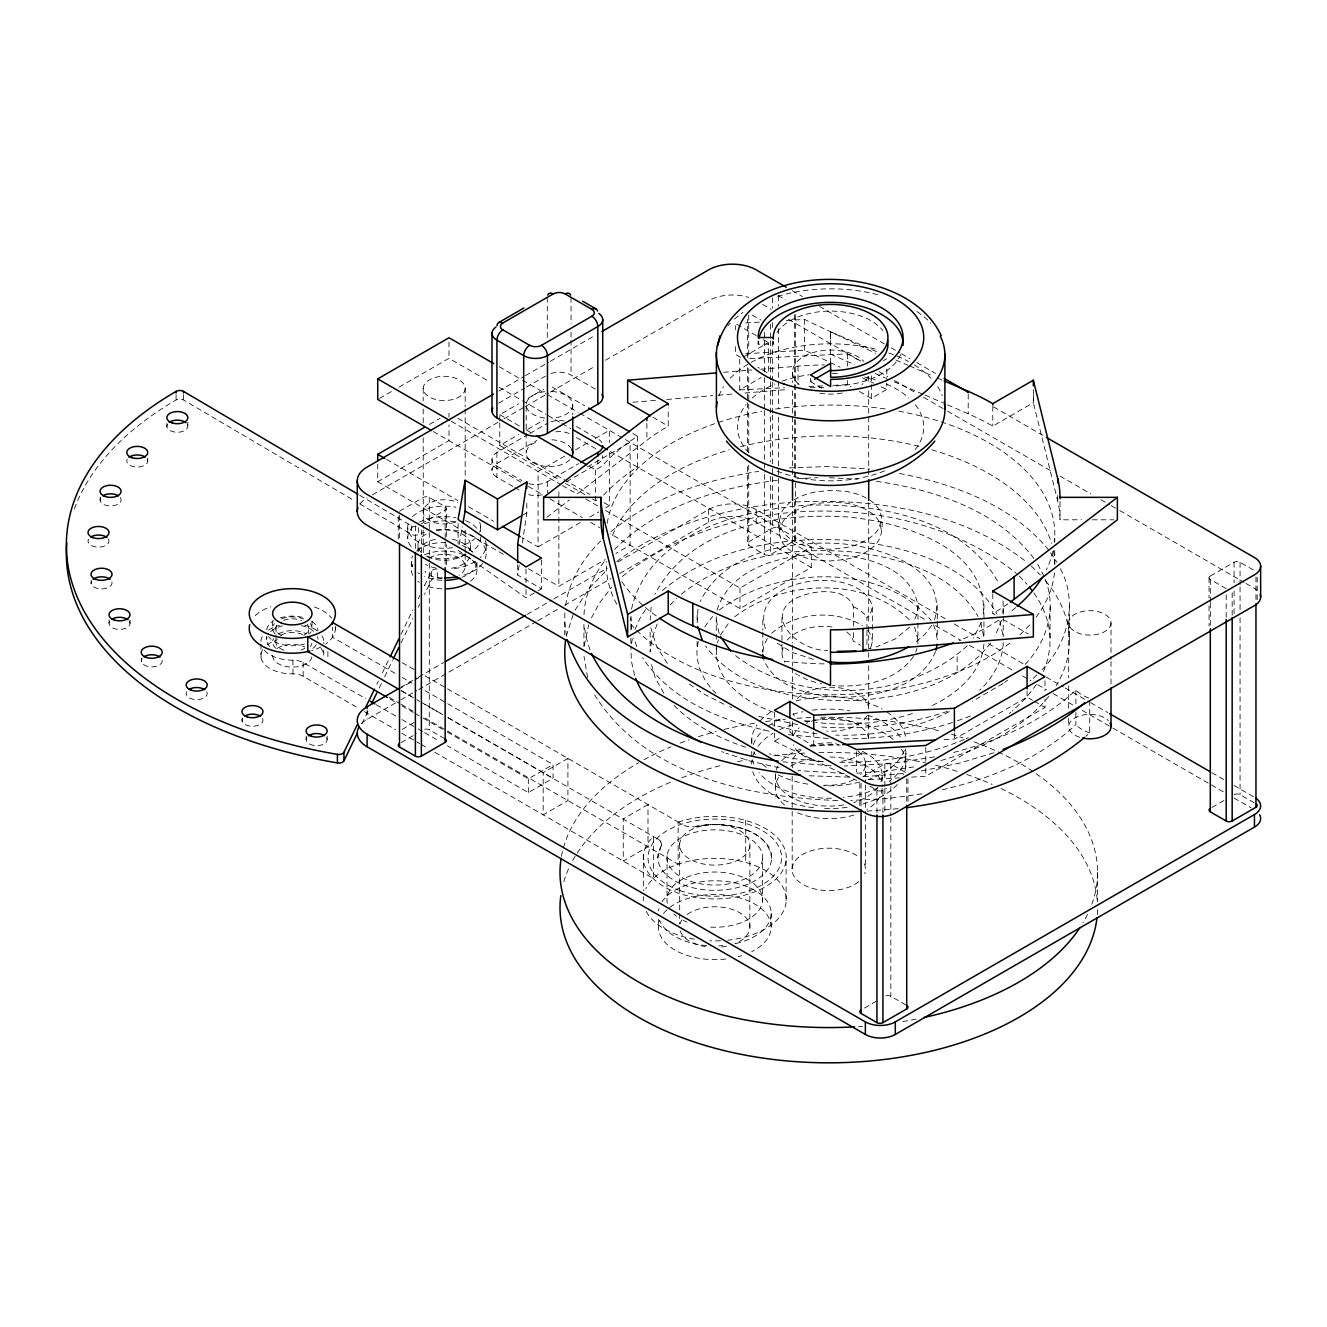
<?xml version="1.0" encoding="UTF-8"?>
<svg xmlns="http://www.w3.org/2000/svg" width="1327" height="1327" viewBox="0 0 1327 1327"><rect width="100%" height="100%" fill="white"/><g stroke="black" fill="none" stroke-linecap="round" stroke-linejoin="round"><path stroke-width="0.75" stroke-dasharray="5 3.75" d="M398.266 539.077L398.266 514.926M446.403 564.705L446.403 544.584M446.403 536.523L446.403 508.357M747.499 357.577L747.499 319.343M795.636 314.781L795.636 470.322M830.503 339.198L830.503 331.7L876.981 351.837M717.094 610.155C729.916 568.503 779.928 555.648 818.643 554.089C855.119 553.923 910.156 562.714 918.019 605.676L917.869 643.811M918.019 605.676L916.957 613.97L913.49 621.882M1033.351 395.197L1033.351 402.695L1057.702 501.059A229.505 132.501 0 0 1 1060.008 519.802L1081.522 519.802M853.394 626.178L853.394 606.738C845.913 587.181 816.37 590.117 800.281 596.337C758.53 613.522 798.589 651.988 827.783 650.379M781.951 644.275L782.15 655.422L784.506 662.19M751.729 751.447L751.828 761.001A77.132 44.537 0 0 0 751.646 764.07M751.779 743.9L751.828 738.227M905.744 767.106L905.877 752.127M1060.389 568.752C1078.602 602.358 1067.522 644.706 1041.148 670.616M1069.446 605.394L1069.446 639.962C1069.645 656.069 1064.586 671.976 1056.192 685.644M1003.245 614.318L1003.03 600.932M716.265 616.773L716.265 632.282M1045.095 579.169C1057.37 608.745 1046.306 642.965 1024.527 664.993M1050.188 606.738L1049.889 647.427L1047.716 659.619L1043.52 671.495M630.872 629.96L630.955 614.899M564.821 612.941L564.688 634.787M781.951 652.403L783.643 645.304M697.919 609.11L697.189 622.745M698.367 641.754C693.341 660.614 702.348 680.32 715.933 693.275M1003.245 608.214L1002.864 613.008M1003.245 642.782C1002.665 661.078 992.762 677.832 979.774 690.206M584.013 614.683C584.825 594.795 593.152 575.835 605.245 560.243M762.793 651.408L763.97 645.27L767.305 638.519M983.904 644.159C981.433 674.216 955.042 695.199 929.431 706.827M716.547 648.007C713.694 680.867 745.857 702.232 773.177 712.184M584.228 645.702L588.757 624.735M779.413 520.317L782.084 511.343A53.544 30.903 0 0 1 815.873 491.853L831.399 490.31L846.858 491.537A48.784 28.166 0 0 1 879.486 510.364C882.986 519.587 883.235 530.966 878.922 539.973A53.544 30.903 0 0 1 845.15 559.463L829.607 561.022L814.148 559.778A48.784 28.166 0 0 1 781.52 540.968L779.579 535.08L779.413 520.317L781.537 529.241A48.784 28.166 0 0 0 814.148 548.084L829.607 549.312L845.15 547.752A53.544 30.903 0 0 0 878.905 528.262L881.609 519.288M779.413 532.027L782.084 523.054A53.544 30.903 0 0 1 815.873 503.563L831.399 502.021L846.858 503.248A48.784 28.166 0 0 1 879.486 522.075L881.609 530.999M983.44 613.837C986.923 546.641 902.095 522.705 849.396 517.099C779.745 512.222 690.14 526.073 654.908 594.396M541.516 560.06L541.516 588.823L517.679 575.055L519.156 565.02M522.39 542.942L526.802 512.836L526.802 500.511M631.503 609.159C648.638 533.454 739.952 509.9 806.899 505.189C875.356 503.331 960.864 516.518 997.887 581.657M631.503 643.728L632.515 638.022M651.175 607.086L650.147 620.041M565.617 605.344C569.2 580.562 583.067 558.402 600.667 541.051M459.142 544.402L462.294 526.753M566.247 636.114L573.397 613.754M1001.537 620.173L994.951 636.396M717.476 643.064L718.454 639.83M916.957 648.538L915.746 651.972M935.568 651.557C921.021 686.839 877.429 696.891 842.861 697.189C813.998 696.244 776.295 689.559 763.771 659.768M981.433 622.23L973.288 638.287M634.97 629.529L639.863 618.531L646.614 607.866M934.523 619.858C949.668 566.48 875.704 545.579 836.242 543.34C786.762 541.184 724.111 552.579 700.158 601.496M871.026 646.929L872.37 641.522L872.353 605.726C857.988 561.935 744.696 577.577 766.475 631.47M591.427 617.901L599.539 602.856L611.78 586.982M657.446 838.631A14 8.078 0 0 1 660.813 846.925L657.827 857.657M657.147 623.972L651.706 639.067L650.13 652.005L650.13 629.645M376.802 684.367L378.361 681.149M382.276 673.054L389.325 658.507M401.053 634.256L412.78 610.005M418.254 598.693L419.83 595.458M424.524 585.754L431.557 571.207A5.242 3.036 0 0 1 437.446 569.034L437.446 577.61A5.242 3.036 0 0 0 431.557 579.783L424.524 594.33M361.939 723.663L368.193 710.725M379.14 688.099L381.496 683.239M384.631 676.787L392.444 660.614M401.053 642.832L412.78 618.581M418.254 607.268L419.83 604.034M720.412 635.069L729.717 621.617M575.122 610.105L588.724 588.906L607.451 569.233M870.744 647.493L870.081 648.621M931.72 625.432L924.654 634.588L913.557 643.811M913.49 656.434C895.941 681.796 861.422 687.867 832.543 685.528M704.703 626.875L712.632 616.491M1036.42 684.516L1025.738 698.234L1012.319 711.007M990.688 643.081C955.473 687.967 893.668 700.722 839.41 700.656C791.108 698.898 735.622 687.419 705.533 645.934M1048.745 696.36C1021.558 730.215 980.338 749.44 939.383 760.985M909.692 627.157L895.244 638.917L876.019 647.045M786.994 640.161C798.273 628.102 816.321 624.901 832.112 626.991M670.118 605.062L676.588 598.427M967.267 645.785C906.109 701.983 798.904 705.699 733.665 654.194M614.617 549.378C657.462 506.168 718.985 487.473 777.937 480.225M771.65 633.228C795.818 612.062 834.948 609.259 862.434 625.564M1036.934 674.879L1030.913 680.436M866.946 629.263L866.946 617.752L871.292 611.797L872.353 605.726M1088.654 697.969A36.194 20.9 0 0 1 1075.898 690.106C1041.828 722.004 997.722 740.98 953.051 752.625M1075.898 712.466L1075.898 724.658C1038.659 759.409 989.842 778.932 940.81 790.129M1089.716 700.374L1089.716 732.902L1085.934 736.253M622.263 576.482C727.826 491.786 909.509 487.805 1016.416 573.364M662.488 590.482C714.291 546.558 786.729 535.511 852.597 540.703C906.142 546.641 968.246 563.643 996.793 613.837M734.644 616.823C783.892 579.252 867.311 575.454 911.749 622.197M719.3 610.055C776.627 566.198 882.372 561.819 931.156 620.439M681.315 594.214C729.021 556.013 793.994 546.492 853.377 552.065C899.756 557.854 953.25 573.098 978.065 616.474M611.034 531.58C652.718 497.111 705.947 479.661 758.712 471.367M1009.316 713.445L1010.842 712.234M546.857 517.314L569.449 499.931M577.51 493.71L646.896 440.299A229.505 132.501 0 0 1 668.227 426.116L668.227 407.853M616.657 561.586C666.005 523.983 728.407 507.561 789.383 502.419M1007.79 680.087L1004.655 682.426M1003.046 683.587L972.359 701.336M379.505 398.432L391.979 391.233M399.112 387.119L448.99 358.323L488.452 381.098M429.401 424.491L440.083 418.32M498.753 391.067L523.651 376.686M525.426 375.657L548.565 362.304M550.34 361.276L594.811 335.598M498.653 403.159L524.696 388.114M526.437 387.119L545.546 376.088M377.731 464.118L377.731 481.751L448.99 440.614L448.99 424.939M499.781 420.808L499.781 414.654L518.592 403.79M527.997 398.365L543.655 389.325M372.439 494.789L502.303 419.813M504.078 418.785L523.651 407.489M525.426 406.46L548.565 393.107M550.34 392.079L594.811 366.401M605.494 360.247L708.668 300.665A33.59 19.391 0 0 1 748.727 297.43M499.781 422.865L499.781 445.457L518.592 434.592M527.997 429.168L543.655 420.128M512.985 486.511L496.912 477.239L496.912 466.175A16.803 9.704 0 0 1 496.912 452.457L528.179 434.41M529.921 433.398L547.288 423.379M399.51 511.194L423.296 497.459A4.23 2.438 0 0 1 429.284 497.459L445.159 506.615L445.159 539.525M496.912 477.239A16.803 9.704 0 0 1 496.912 463.521L536.854 440.464M421.372 523.817L445.159 510.082A4.23 2.438 0 0 0 445.159 506.615M564.804 456.04L538.082 471.467L538.082 546.906L522.042 537.651M575.487 449.87L587.961 442.671M595.093 438.557L609.342 430.33L609.342 442.555M743.319 357.046L768.383 342.565L768.383 373.368L757.982 367.363M528.892 483.675A16.803 9.704 0 0 0 547.454 481.635L578.705 463.587M587.363 467.004L630.126 442.322L630.126 545.198L615.877 553.425M566.546 481.668L597.813 463.621A16.803 9.704 0 0 0 602.64 455.758M589.586 466.49L595.558 469.94L601.712 466.391A257.521 148.674 0 0 1 637.408 436.201L631.552 432.834M523.352 514.826L526.802 512.836M739.736 359.103L739.736 389.906L761.217 377.498M592.572 499.018L595.558 500.743L598.245 499.184M810.498 378.311L810.498 381.645L813.219 380.086M538.082 546.906L580.844 522.224M589.752 517.082L598.659 511.923M605.775 507.81L609.342 505.753L609.342 450.716M883.384 360.645L886.818 358.655M458.08 550.29L526.023 597.764L536.34 591.809M538.065 590.814L541.516 588.823M859.415 391.515L871.325 398.399L886.818 389.458L886.818 383.287M528.378 568.736L558.866 586.335L605.195 559.596M400.903 687.27L416.91 678.031M418.702 677.002L443.6 662.621M527.217 614.351L552.115 599.97M553.89 598.941L607.268 568.138M617.934 561.968L708.668 509.585A33.59 19.391 0 0 1 756.174 509.585L945.753 619.045M398.697 689.227L412.83 681.066M414.588 680.038L419.896 676.986M361.491 723.646A33.59 19.391 0 0 1 367.098 719.35L399.128 700.855M400.903 699.827L416.91 690.587M418.702 689.559L536.108 621.766M537.883 620.737L559.231 608.413M564.572 605.344L610.818 578.638M619.726 573.496L708.668 522.141A33.59 19.391 0 0 1 756.174 522.141L926.992 620.771M402.23 729.386L416.363 721.225M401.202 742.539L416.496 733.715M778.518 417.142L778.518 528.163A4.23 2.438 0 0 0 772.53 528.163L748.743 541.897A4.23 2.438 0 0 0 748.743 545.347L764.617 554.52A4.23 2.438 0 0 0 770.605 554.52L794.392 540.786L794.392 501.722M947.544 404.851L968.212 413.808A229.505 132.501 0 0 1 992.795 426.116L1033.351 402.695L1033.351 387.716M605.494 510.397L740.002 588.043L811.278 546.906L811.278 567.475L740.002 608.629L610.403 533.802M447.299 732.056L528.328 778.833L553.06 764.551L553.06 778.269L528.328 792.551L447.299 745.774M774.404 732.952L774.404 741.179L781.304 737.198M862.766 776.693L884.844 763.937A4.23 2.438 0 0 1 890.832 763.937L906.723 773.094M1210.307 602.11L1210.307 576.034L1234.077 562.3A4.23 2.438 0 0 1 1240.065 562.3L1255.956 571.473M944.044 739.62L954.378 739.106L1027.081 697.139L1032.456 700.225M869.882 786.214L876.948 790.295A4.23 2.438 0 0 0 882.936 790.295L886.336 788.321M911.549 777.124L925.782 776.262L1044.963 707.457L1044.963 699.246M864.458 1008.039L878.059 1000.193M1211.999 807.397L1223.892 800.529M949.336 711.637C914.452 729.535 874.609 736.186 835.662 735.125M966.338 738.608L968.362 737.729M964.298 739.487C924.488 756.141 880.995 762.909 837.984 762.279M970.468 716.033L954.08 721.988M993.94 752.791L959.056 763.257L920.59 771.103M947.428 711.355C906.109 725.322 861.87 729.95 818.444 726.814M912.346 713.528C881.36 723.696 848.069 726.333 815.757 722.369M952.471 722.502C916.459 734.08 878.507 739.156 840.737 738.857M869.467 648.754L871.109 648.372M934.59 756.904L889.936 763.705L844.221 765.994M913.905 766.906L887.448 770.954L856.977 773.226M922.016 793.861L889.936 798.273L850.74 800.513M903.355 773.525L863.23 776.743M898.18 808.707L866.747 811.145M723.497 372.306L751.895 369.968M760.769 369.238L798.041 366.169A229.505 132.501 0 0 1 824.399 364.875M632.979 402.247L656.052 400.339M666.701 399.46L712.848 395.662M718.172 395.214L734.146 393.903M744.795 393.024L787.392 389.508M789.383 467.867L826.671 466.573L869.716 469.078M796.93 478.533L817.963 477.72M745.625 322.942L759.857 322.096M786.281 320.52L804.593 319.425L875.604 353.297M745.625 353.762L804.593 350.228L840.091 367.164M868.853 779.662L899.341 777.854M795.586 501.988C875.389 498.023 961.843 511.177 1026.285 561.835M749.904 358.605L847.489 353.828L861.107 361.69M739.736 389.906L784.456 387.716M808.856 386.522L825.129 385.726M833.256 385.328L847.489 384.648L850.906 386.605M789.913 721.954L789.913 732.222L813.75 745.99L838.564 744.779M849.131 777.091L807.247 775.731M758.165 340.857L758.165 344.191L773.293 344.191A57.326 33.092 0 0 1 773.425 341.868M1092.287 519.802L1113.801 519.802M844.32 773.442L798.124 770.605M837.685 800.513C749.506 797.427 644.673 775.764 594.695 694.917M829.392 477.737L857.839 479.196M831.166 765.812L782.947 761.847M828.214 738.542L787.774 734.611M823.321 761.698L794.591 758.712L769.345 753.885M817.034 733.848L795.454 730.63L771.883 724.658M876.367 481.27C934.507 489.862 996.776 509.8 1033.816 558.352M797.743 724.592L756.191 715.9M809.487 721.49L803.299 720.428M779.248 767.736L751.231 761.416L725.952 753.255M899.441 473.424C954.478 484.09 1011.655 505.04 1048.264 549.594M769.162 731.194C721.225 720.561 670.649 700.374 642.616 657.744M820.136 683.538L821.629 683.869M813.501 659.403L792.053 652.37L775.814 642.334M815.79 682.46L808.989 680.287M745.641 747.201C719.201 738.31 693.407 725.305 673.718 705.151M721.589 751.563L723.762 752.426M807.695 679.789L798.423 675.36M729.618 706.677L731.559 707.473M895.907 360.032L907.967 365.24M909.692 365.987L933.777 376.42M937.227 377.913L942.386 380.152M830.503 354.176L854.605 364.61M875.256 373.55L885.59 378.029M894.199 381.761L923.459 394.418M925.168 395.164L942.386 402.628M723.895 704.222L704.455 694.27L687.618 682.974M862.533 377.863L873.747 383.221M881.211 386.787L886.818 389.458M774.404 741.179L856.645 780.392M792.252 290.696L802.487 296.601M819.555 306.454L884.363 343.875M891.18 347.807L899.706 352.733M901.415 353.712L909.94 358.638M916.758 362.57L935.518 373.401M993.508 406.891L1042.972 435.438M777.921 295.539A4.23 2.438 0 0 1 778.518 295.821L785.567 299.902M762.627 304.397L771.219 309.357M788.404 319.276L862.185 361.873M879.237 371.726L887.763 376.636M894.597 380.584L916.758 393.389M923.592 397.32L945.753 410.126M947.461 411.105L1051.498 471.168M1060.024 476.094L1090.728 493.81M1100.962 499.732L1109.488 504.642M1111.197 505.637L1118.014 509.568M1119.723 510.563L1244.212 582.437M1245.92 583.416L1254.446 588.342A21.166 12.225 0 0 1 1256.918 590.067M752.276 315.046L761.084 320.139M1226.181 588.657L1210.307 579.501A4.23 2.438 0 0 1 1210.307 576.034M756.257 335.565L735.457 323.556L735.457 329.726M763.191 339.563L768.383 342.565M810.498 381.645L821.712 388.131M740.648 357.361L735.457 354.359L735.457 344.091M653.017 417.325L668.227 426.116M992.795 593.832L992.795 613.505L995.316 614.965M1002.93 619.361L1028.292 633.991M551.004 373.468A16.803 9.704 0 0 1 571.041 375.077L597.813 390.536M552.248 387.036L584.792 405.83M954.279 623.972L979.873 638.735M988.399 643.661L1025.92 665.325M1046.373 677.135L1063.441 686.988M1065.133 687.967L1089.019 701.751M1090.728 702.729L1107.78 712.582M1211.816 772.646L1223.759 779.546M1233.977 785.451L1254.446 797.262M499.201 366.733L520.731 379.157M522.523 380.202L545.845 393.655M547.636 394.7L578.124 412.299M579.916 413.327L811.278 546.906M1234.077 794.641A4.23 2.438 0 0 1 1240.065 794.641L1255.956 803.814M935.518 625.68L961.113 640.46M969.639 645.386L1013.977 670.981M1022.503 675.907L1031.029 680.834M1037.847 684.765L1046.373 689.692M1053.207 693.623L1075.368 706.428M1082.202 710.376L1109.488 726.118M1112.889 728.092L1223.759 792.103M1233.977 798.008L1251.046 807.844M576.399 426.465L597.813 438.839A16.803 9.704 0 0 1 601.944 442.754M499.201 387.318L520.731 399.742M522.523 400.771L545.845 414.24M547.636 415.268L560.193 422.517M561.985 423.545L570.942 428.721M610.403 451.512L811.278 567.475M1034.231 701.27L1044.963 707.457M576.399 437.545L597.813 449.903M499.781 414.654L520.715 426.73M526.122 429.865L531.546 432.984M457.898 418.32L589.752 494.44M604.001 502.668L609.342 505.753M499.781 445.457L559.314 479.827M565.484 483.393L585.091 494.706M451.263 421.339L560.658 484.504M562.449 485.549L576.797 493.826M585.771 499.002L598.328 506.25M496.912 466.175L521.909 480.606M433.315 431.557L522.523 483.061M528.378 486.445L542.726 494.722M549.892 498.869L582.171 517.513M590.681 522.407L599.638 527.582M514.76 487.54L521.909 491.67M386.638 459.474L457.898 500.611M468.597 506.781L493.528 521.196M377.731 481.751L505.056 555.267M402.114 662.637L416.33 670.848M424.939 675.808L446.005 687.983M447.514 688.846L682.194 824.332M447.514 731.044L678.13 864.192L678.13 822.209L682.194 824.548A14 8.078 0 0 0 696.559 826.505M395.015 673.303L332.53 637.225L332.53 627.074M402.114 677.4L412.067 683.156M425.055 690.637L446.121 702.812M447.73 703.741L553.06 764.551M401.036 690.504L411.486 696.526M425.055 704.355L442.87 714.656M447.73 717.459L553.06 778.269M401.699 690.969L413.742 697.919M416.744 699.661L419.763 701.386M421.273 702.265L442.339 714.424M448.36 717.907L657.446 838.846A14 8.078 0 0 1 660.813 847.14M389.093 697.322L399.543 703.343M401.036 704.206L415.965 712.831M424.939 718.007L446.005 730.182M390.171 699.064L395.844 702.348M401.932 705.864L413.278 712.417M414.887 713.345L419.763 716.149M422.998 718.023L442.438 729.253M424.607 729.269A4.23 2.438 0 0 1 429.284 729.784L445.159 738.957M885.789 995.864A4.23 2.438 0 0 1 890.832 996.278L906.723 1005.435M264.305 650.296A31.483 18.18 0 0 0 292.968 660.183A14 8.078 0 0 1 303.153 662.555L365.854 698.748M376.304 704.786L395.711 715.983M401.932 719.582L414.887 727.063M418.138 728.938L422.998 731.741M424.623 732.67L439.204 741.096M262.68 649.6A31.483 18.18 0 0 0 292.968 673.9A14 8.078 0 0 1 303.153 676.272L356.897 707.291M364.361 711.604L395.711 729.701M401.699 733.168L413.742 740.118M416.744 741.843L419.763 743.584M421.273 744.464L425.785 747.068M434.808 752.276L653.398 878.474A71.492 41.27 0 0 1 773.459 876.069A71.492 41.27 0 0 1 727.793 940.213M359.75 495.319L411.353 525.741A5.242 3.036 0 0 0 416.23 526.587M74.428 508.822A377.83 218.142 0 0 1 176.093 399.974A5.242 3.036 0 0 1 183.557 399.991L354.409 500.727M359.75 503.878L411.353 534.317A5.242 3.036 0 0 0 418.337 534.582A41.983 24.234 0 0 1 424.458 532.293M797.411 674.746L795.47 673.502M846.792 631.984L851.586 636.247L853.394 641.306A38.085 21.995 0 0 1 860.576 645.353M1031.261 566.115L1040.335 574.956M1019.252 576.051L1027.098 584.344M867.725 630.209L871.043 635.218L872.353 640.294M1045.742 581.06C1059.593 597.482 1069.297 618.2 1069.446 639.962M667.381 663.417L656.434 645.984L650.86 627.87M1050.636 552.745L1056.906 562.266M1033.816 592.904C1043.868 606.937 1050.37 623.889 1050.188 641.289M663.732 693.109L655.306 677.964L650.86 662.438M1037.681 564.191L1043.868 576.15M914.585 626.925L918.019 640.228M933.544 624.818L936.215 632.282L937.26 641.256M636.794 646.531L633.725 637.955M719.168 633.46L716.265 620.091M589.968 649.965L585.771 635.915L584.212 625.266M980.786 622.811L983.937 637.773L983.937 603.221M999.812 621.003L1003.03 635.484M634.621 675.377L631.353 661.012L630.872 646.216M587.579 677.533L583.996 656.301M566.38 635.865L564.688 620.555M631.768 629.346L630.872 617.768M771.7 858.569C767.653 825.892 722.518 821.595 696.559 826.29A56.945 32.876 0 0 1 771.385 853.875A56.945 32.876 0 0 1 708.601 890.118A56.945 32.876 0 0 1 660.813 846.925M1257.183 577.228L1257.183 601.38M1255.956 576.98L1255.956 600.252M1240.065 562.3L1240.065 584.925M1240.065 586.982L1240.065 609.591M1240.065 617.818L1240.065 794.641M1234.077 562.3L1234.077 582.868M1234.077 591.096L1234.077 615.761M1232.169 592.771L1232.169 615.396M1226.181 594.828L1226.181 619.51M1210.307 602.773L1210.307 627.439M1209.063 577.759L1209.063 597.896M1209.063 605.941L1209.063 626.079M1111.014 622.91A21.166 12.225 0 0 1 1079.266 633.477A21.166 12.225 0 0 1 1079.266 612.328A21.166 12.225 0 0 1 1111.014 622.91L1111.014 659.502M1111.014 661.526L1111.014 685.926M1097.545 872.386L1097.545 901.763M1075.898 690.106L1075.898 704.322M1068.683 622.91L1068.683 677.798M1068.683 685.926L1068.683 710.31M1068.683 718.454L1068.683 726.582M1060.008 501.556L1060.008 519.802M1057.702 495.452L1057.702 501.059M1054.749 538.198L1054.749 542.295M1054.749 550.523L1054.749 564.887M1044.963 680.751L1044.963 691.019M1027.081 690.969L1027.081 697.139M1003.245 616.358L1003.245 636.678M992.795 406.444L992.795 426.116M968.212 394.136L968.212 413.808M957.149 656.882L957.149 670.699M954.378 732.952L954.378 739.106M937.26 605.195L937.26 619.427M937.26 621.467L937.26 639.763M925.782 747.516L925.782 765.994M925.782 768.051L925.782 776.262M907.95 778.849L907.95 803.001M906.723 778.617L906.723 803.283M890.832 763.937L890.832 784.489M890.832 786.546L890.832 815.342M890.832 817.399L890.832 996.278M886.818 368.923L886.818 381.247M884.844 763.937L884.844 786.546M884.844 788.603L884.844 813.285M882.936 790.295L882.936 812.904M882.156 775.996L882.156 786.762M876.948 790.295L876.948 812.904M871.325 375.806L871.325 398.399M868.704 376.238L868.704 382.441M868.704 390.702L868.704 477.571M868.704 502.402L868.704 624.42M868.704 626.493L868.704 657.528M868.704 665.789L868.704 709.232A38.085 21.995 0 0 0 838.349 687.701A38.085 21.995 0 0 0 795.653 700.49M868.704 715.435L868.704 740.217A38.085 21.995 0 0 0 846.759 720.296A38.085 21.995 0 0 0 806.219 723.331M866.946 630.707L866.946 646.548M865.37 762.229L865.37 782.88M865.37 784.954L865.37 813.866M865.37 815.939L865.37 867.559M861.074 783.179L861.074 808.508M859.83 783.428L859.83 805.555M856.645 751.646L856.645 772.181M853.394 632.664L853.394 641.306M847.489 353.828L847.489 366.152M847.489 380.534L847.489 384.648M830.503 331.7L830.503 362.453M813.75 731.608L813.75 745.99M804.593 319.425L804.593 350.228M798.041 366.169L798.041 384.415M795.636 472.395L795.636 478.583M795.636 482.696L795.636 539.061M794.392 314.615L794.392 477.703M792.518 372.091L792.518 382.441M792.518 390.702L792.518 477.571M792.518 502.402L792.518 643.048M792.518 645.104L792.518 665.789M792.518 667.863L792.518 700.955M792.518 721.623L792.518 736.087M792.186 776.195L792.186 871.209M786.082 860.559L786.082 902.542M781.951 617.851L781.951 642.251M778.518 295.821L778.518 306.106M778.518 328.731L778.518 408.915M775.416 774.586L775.416 787.143M774.404 712.417L774.404 730.912M773.293 341.686L773.293 344.191M772.53 297.878L772.53 308.163M772.53 322.561L772.53 328.731M772.53 341.056L772.53 380.119M772.53 382.176L772.53 413.029M772.53 415.086L772.53 466.474M772.53 468.531L772.53 474.701M772.53 476.758L772.53 528.163M771.186 913.341L771.186 927.059M770.605 324.236L770.605 338.634M770.605 340.691L770.605 379.754M770.605 381.811L770.605 461.995M770.605 476.393L770.605 554.52M764.617 332.463L764.617 338.634M764.617 340.691L764.617 375.641M764.617 377.697L764.617 408.534M764.617 410.59L764.617 472.279M764.617 474.336L764.617 554.52M762.809 619.941L762.809 630.109M762.809 632.133L762.809 652.469M762.527 859.083A47.838 27.618 0 0 1 688.431 880.481A47.838 27.618 0 0 1 693.374 832.742A47.838 27.618 0 0 1 762.527 859.083L762.527 901.282M756.174 509.585L756.174 522.141M749.871 845.946A35.149 20.287 0 0 1 695.547 861.804A35.149 20.287 0 0 1 698.914 826.721A35.149 20.287 0 0 1 749.871 845.946L749.871 928.187M748.743 315.063L748.743 358.904M748.743 368.524L748.743 402.081M748.743 404.138L748.743 453.486M748.743 465.163L748.743 545.347M747.499 367.645L747.499 400.638M747.499 402.711L747.499 452.208M747.499 466.64L747.499 543.622M745.708 820.434L745.708 862.417M740.002 588.043L740.002 608.629M716.265 634.306L716.265 642.45M716.265 644.474L716.265 654.642M708.668 509.585L708.668 522.141M697.123 614.899L697.123 623.027M697.123 641.323L697.123 649.45M679.689 843.707L679.689 911.549M679.689 913.606L679.689 923.891M667.033 855.782L667.033 897.981M658.374 919.229L658.374 927.059M646.896 423.446L646.896 440.299M643.462 854.737L643.462 890.732M637.408 436.201L637.408 467.004A257.521 148.674 0 0 0 603.619 495.087M630.872 638.088L630.872 644.192M597.813 459.938L597.813 463.621M595.558 469.94L595.558 500.743M583.93 624.304L583.93 646.664M551.883 391.465A23.272 13.436 0 0 1 572.75 404.835L572.75 414.903M571.041 297.348L571.041 323.937M571.041 332.115L571.041 338.252M571.041 340.309L571.041 375.077M558.866 491.703L558.866 497.874M558.866 499.931L558.866 586.335M547.454 481.635L547.454 492.699M547.288 297.348L547.288 340.309M528.328 778.833L528.328 792.551M544.7 391.681A23.272 13.436 0 0 0 526.189 404.835L526.189 430.993M526.189 433L526.189 453.137M526.023 569.018L526.023 587.496M526.023 589.553L526.023 597.764M517.679 564.788L517.679 575.055M496.912 452.457L496.912 463.521M491.985 459.308L491.985 470.388M486.163 545.264L486.163 553.823M480.639 526.421L480.639 531.679M476.99 563.112L476.99 569.963M470.422 545.281L470.422 550.423M465.18 388.429A20.983 12.125 0 0 1 433.697 398.913A20.983 12.125 0 0 1 433.697 377.93A20.983 12.125 0 0 1 465.18 388.429L465.18 406.941M465.18 408.998L465.18 476.891M465.18 530.087L465.18 552.347M465.18 554.371L465.18 566.513M458.08 523.584L458.08 544.12M448.99 341.852L448.99 358.323M448.99 413.178L448.99 417.093M445.159 541.582L445.159 566.247M431.557 571.207L431.557 579.783M429.284 497.459L429.284 561.188M429.284 563.245L429.284 729.784M423.197 388.429L423.197 400.771M423.197 408.998L423.197 423.396M423.197 437.794L423.296 528.295M423.197 530.087L423.296 552.977M421.372 529.971L421.372 552.596M418.337 527.615L418.337 534.582M417.955 544.949L417.955 553.525M415.384 525.874L415.384 550.539M411.353 525.741L411.353 534.317M411.387 561.404L411.387 569.963M407.737 527.947L407.737 538.447M399.51 515.307L399.51 539.973M367.098 709.928L367.098 719.35M335.316 626.095L335.316 629.794M327.885 651.69L327.885 658.557M327.139 736.17L327.139 739.587M321.947 635.865A31.483 18.18 0 0 1 323.788 642.384L323.788 643.247M323.788 650.097L323.788 656.102A14 8.078 0 0 0 323.838 656.898M311.994 620.92L311.994 628.301M308.627 629.728L308.627 633.642M306.139 736.17L306.139 739.587M303.153 662.555L303.153 676.272M292.968 660.183L292.968 673.9M275.999 626.941L275.999 632.813M275.999 634.754L275.999 640.626M272.632 620.92L272.632 628.301M266.644 636.346L266.644 639.78M261.021 644.059L261.021 657.777M242.194 717.99L242.194 721.424M187.804 422.202L187.804 425.635M183.557 394.633L183.557 399.991M176.093 394.617L176.093 399.974M166.903 423.346L166.903 426.763M147.712 458.213L147.712 461.647M141.408 658.507L141.408 661.941M130.029 620.057L130.029 623.491M109.046 619.809L109.046 623.226M100.172 497.078L100.172 500.511M91.165 580.314L91.165 583.747M866.913 715.9A38.085 21.995 0 0 1 826.688 731.111M794.326 715.9A38.085 21.995 0 0 1 793.33 713.744M905.512 749.091A77.132 44.537 0 0 1 889.19 781.371M877.694 788.122A77.132 44.537 0 0 1 843.242 797.427M831.465 798.19A77.132 44.537 0 0 1 758.928 772.563M753.852 764.252A77.132 44.537 0 0 1 752.376 759.79M753.288 744.563A77.132 44.537 0 0 1 764.07 729.452M768.383 725.985A77.132 44.537 0 0 1 783.544 717.608M792.766 714.308A77.132 44.537 0 0 1 803.084 711.703M812.389 710.161A77.132 44.537 0 0 1 849.728 710.824M867.526 715.17A77.132 44.537 0 0 1 901.514 738.84M904.284 750.402A77.132 44.537 0 0 1 868.024 779.629M859.78 782.067A77.132 44.537 0 0 1 823.486 785.717M807.828 784.141A77.132 44.537 0 0 1 777.158 774.371M766.309 767.404A77.132 44.537 0 0 1 760.006 761.449M755.245 754.715A77.132 44.537 0 0 1 753.852 751.845M751.696 742.838A77.132 44.537 0 0 1 757.053 724.89M760.255 720.826A77.132 44.537 0 0 1 773.094 710.476M796.067 700.955A77.132 44.537 0 0 1 882.156 709.132M886.934 712.035A77.132 44.537 0 0 1 905.727 738.21M901.514 749.208A77.132 44.537 0 0 1 903.687 774.669M897.301 784.506A77.132 44.537 0 0 1 861.488 804.378M847.09 807.314A77.132 44.537 0 0 1 823.486 808.475M813.617 807.712A77.132 44.537 0 0 1 752.774 771.65M752.791 756.423A77.132 44.537 0 0 1 754.549 751.961M758.049 746.288A77.132 44.537 0 0 1 773.094 733.234M779.878 729.618A77.132 44.537 0 0 1 796.067 723.729M804.908 721.706A77.132 44.537 0 0 1 893.934 740.217M864.192 863.761A36.725 21.199 0 0 1 864.723 873.763M858.669 881.709A36.725 21.199 0 0 1 804.527 885.308A36.725 21.199 0 0 1 803.814 853.842A36.725 21.199 0 0 1 858.105 856.628M858.105 751.281A36.725 21.199 0 0 1 860.725 774.52M853.709 779.629A36.725 21.199 0 0 1 824.83 785.136M792.65 767.819A36.725 21.199 0 0 1 801.243 750.02M809.652 745.956A36.725 21.199 0 0 1 836.375 743.302M862.003 752.691A38.085 21.995 0 0 1 838.432 761.748M822.806 761.748A38.085 21.995 0 0 1 793.33 744.729M793.33 735.722A38.085 21.995 0 0 1 799.236 727.76M1089.716 732.902A36.194 20.9 0 0 1 1075.898 724.658M853.394 606.738A38.085 21.995 0 0 1 866.946 617.752M867.908 376.603A38.085 21.995 0 0 1 862.003 384.565M842.181 393.057A38.085 21.995 0 0 1 819.058 393.057M799.236 384.565A38.085 21.995 0 0 1 810.565 353.397A38.085 21.995 0 0 1 863.927 361.425M1079.697 737.298A21.166 12.225 0 0 1 1074.887 717.94A21.166 12.225 0 0 1 1108.41 720.727M794.392 537.335A4.23 2.438 0 0 1 794.392 540.786M1007.823 603.918A229.505 132.501 0 0 1 992.795 613.505M810.183 387.816A229.505 132.501 0 0 1 826.439 387.318M898.694 411.171A224.213 129.449 0 0 1 1054.467 541.947M1052.925 551.335A224.213 129.449 0 0 1 1046.257 569.98M1015.719 607.567A224.213 129.449 0 0 1 1009.814 612.328M998.767 620.14A224.213 129.449 0 0 1 959.255 640.526M824.233 663.898A224.213 129.449 0 0 1 782.548 660.946M656.218 615.861A224.213 129.449 0 0 1 621.699 581.508M607.252 523.302A224.213 129.449 0 0 1 761.731 411.32M775.499 409.031A224.213 129.449 0 0 1 886.519 409.147M360.032 503.878A33.59 19.391 0 0 1 367.098 497.874M1054.467 572.766A224.213 129.449 0 0 1 1034.678 618.946M1029.636 624.951A224.213 129.449 0 0 1 1019.916 634.688M1009.814 643.131A224.213 129.449 0 0 1 629.861 622.96M616.79 604.266A224.213 129.449 0 0 1 606.489 561.636M612.477 535.395A224.213 129.449 0 0 1 729.336 449.82M740.682 446.735A224.213 129.449 0 0 1 920.391 446.701M931.803 449.803A224.213 129.449 0 0 1 1051.598 543.423M1053.373 550.605A224.213 129.449 0 0 1 1054.832 565.302M727.826 325.978A114.271 65.985 0 0 1 730.314 323.191M734.478 319.127A114.271 65.985 0 0 1 742.938 312.492M777.655 296.336A114.271 65.985 0 0 1 878.092 294.793M916.99 311.596A114.271 65.985 0 0 1 930.924 323.191M718.952 395.778A114.271 65.985 0 0 1 723.547 386.738M730.314 378.178A114.271 65.985 0 0 1 878.092 349.781M888.924 353.065A114.271 65.985 0 0 1 908.497 361.508M914.253 364.842A114.271 65.985 0 0 1 930.924 378.178M937.691 386.738A114.271 65.985 0 0 1 942.286 395.778M915.315 404.752A93.122 53.76 0 0 1 913.391 451.711M884.628 470.869A93.122 53.76 0 0 1 774.819 470.123M748.892 452.839A93.122 53.76 0 0 1 745.923 404.752M752.276 398.017A93.122 53.76 0 0 1 774.819 384.034M782.15 381.181A93.122 53.76 0 0 1 809.205 374.761M832.278 373.335A93.122 53.76 0 0 1 840.572 373.633M864.706 377.05A93.122 53.76 0 0 1 875.239 379.887M886.419 384.034A93.122 53.76 0 0 1 908.945 398.017M777.025 332.447A57.326 33.092 0 0 1 828.894 311.115A57.326 33.092 0 0 1 882.903 330.605M900.784 354.574A72.438 41.834 0 0 1 832.311 386.008M758.165 344.191A72.438 41.834 0 0 1 758.347 341.255M310.219 623.574A19.673 11.362 0 0 1 309.589 633.742M275.037 633.742A19.673 11.362 0 0 1 274.407 623.574M281.672 618.73A19.673 11.362 0 0 1 304.115 619.195M456.073 521.843A20.983 12.125 0 0 1 428.04 519.603A20.983 12.125 0 0 1 429.351 503.281A20.983 12.125 0 0 1 457.633 502.568M429.351 557.937A20.983 12.125 0 0 1 459.026 557.937A20.983 12.125 0 0 1 459.026 575.089M442.024 578.572A20.983 12.125 0 0 1 424.922 571.323M555.714 431.806A16.803 9.704 0 0 1 571.041 434.443M551.004 421.754A16.803 9.704 0 0 1 564.257 420.991M542.245 494.739A16.803 9.704 0 0 1 527.416 494.324M572.75 404.835A23.272 13.436 0 0 1 551.883 418.204M544.7 417.988A23.272 13.436 0 0 1 526.189 404.835M569.83 459.656A23.272 13.436 0 0 1 533.006 462.625A23.272 13.436 0 0 1 538.181 441.377M551.883 439.768A23.272 13.436 0 0 1 570.842 447.796M862.285 751.298A53.379 30.82 0 0 1 880.912 781.918M877.96 787.293A53.379 30.82 0 0 1 853.858 802.503M843.657 804.892A53.379 30.82 0 0 1 790.527 796.781A53.379 30.82 0 0 1 777.937 765.895M781.669 760.802A53.379 30.82 0 0 1 802.105 748.594M810.415 746.355A53.379 30.82 0 0 1 840.256 745.193M882.156 788.553A53.379 30.82 0 0 1 866.863 809.453M853.858 815.06A53.379 30.82 0 0 1 795.288 811.842M784.489 805.058A53.379 30.82 0 0 1 779.612 775.864M790.71 766.243A53.379 30.82 0 0 1 813.915 758.248M830.005 757.037A53.379 30.82 0 0 1 881.31 782.349M479.694 522.374A36.476 21.05 0 0 1 479.644 532.127M475.763 537.717A36.476 21.05 0 0 1 462.775 545.297M452.507 547.686A36.476 21.05 0 0 1 408.733 522.241M412.614 516.651A36.476 21.05 0 0 1 456.007 507.262M480.639 536.921A36.476 21.05 0 0 1 471.467 551.667M465.926 554.603A36.476 21.05 0 0 1 425.95 555.913M411.071 546.508A36.476 21.05 0 0 1 412.614 527.151M419.548 522.158A36.476 21.05 0 0 1 456.007 517.762M465.495 520.599A36.476 21.05 0 0 1 477.305 528.876M476.907 562.748A32.793 18.943 0 0 1 461.912 577.328M441.841 580.281A32.793 18.943 0 0 1 424.524 576.565M419.398 573.795A32.793 18.943 0 0 1 417.922 572.75M412.714 566.729A32.793 18.943 0 0 1 412.714 556.063M416.595 551.169A32.793 18.943 0 0 1 446.519 542.511M461.912 545.463A32.793 18.943 0 0 1 472.976 552.331M424.524 554.819A32.793 18.943 0 0 1 468.199 557.075A32.793 18.943 0 0 1 468.978 582.371M441.841 588.856A32.793 18.943 0 0 1 424.524 585.124M419.398 582.371A32.793 18.943 0 0 1 417.922 581.326M412.714 575.304A32.793 18.943 0 0 1 412.714 564.638M335.383 627.555A43.078 24.881 0 0 1 325.828 643.96M320.952 646.929A43.078 24.881 0 0 1 311.828 650.512M255.265 615.645A43.078 24.881 0 0 1 270.89 606.754M314.317 606.953A43.078 24.881 0 0 1 331.684 618.233M678.13 822.209A71.492 41.27 0 0 1 784.705 849.064A71.492 41.27 0 0 1 706.296 898.628A71.492 41.27 0 0 1 650.33 839.792L653.398 836.491L653.398 878.474L650.33 881.775A71.492 41.27 0 0 0 645.768 888.841M720.544 940.777A71.492 41.27 0 0 1 709.746 940.81M694.485 939.201A71.492 41.27 0 0 1 645.867 910.604M643.33 900.867A71.492 41.27 0 0 1 643.462 896.72M267.109 644.839A31.483 18.18 0 0 1 277.36 639.73M321.051 648.306A31.483 18.18 0 0 1 323.788 656.102M260.855 641.306A31.483 18.18 0 0 1 262.68 635.882M268.535 630.093A31.483 18.18 0 0 1 279.483 625.415M304.663 625.282A31.483 18.18 0 0 1 317.385 631.005M323.904 643.595A14 8.078 0 0 1 323.788 642.384M667.381 903.322A47.838 27.618 0 0 1 712.931 872.038A47.838 27.618 0 0 1 762.527 901.199A47.838 27.618 0 0 1 707.507 926.926M687.004 922.116A47.838 27.618 0 0 1 683.239 920.391M676.588 916.26A47.838 27.618 0 0 1 673.817 913.888M311.895 643.18A19.673 11.362 0 0 1 310.369 646.531M276.099 648.455A19.673 11.362 0 0 1 273.561 638.569M278.405 633.974A19.673 11.362 0 0 1 306.238 633.974M311.895 656.898A19.673 11.362 0 0 1 289.286 666.95A19.673 11.362 0 0 1 273.047 653.398M277.21 648.439A19.673 11.362 0 0 1 304.928 646.995M304.862 648.19A16.505 9.521 0 0 1 301.212 650.031M284.061 650.263A16.505 9.521 0 0 1 276.762 638.834M280.843 635.169A16.505 9.521 0 0 1 304.182 635.384M307.035 624.038A16.505 9.521 0 0 1 303.783 635.185M281.606 635.583A16.505 9.521 0 0 1 276.762 625.15M283.414 620.323A16.505 9.521 0 0 1 301.81 620.555M485.433 540.587A41.983 24.234 0 0 1 480.225 557.556M475.381 561.338A41.983 24.234 0 0 1 452.142 568.918M424.458 523.717A41.983 24.234 0 0 1 455.476 521.776M436.168 529.888A41.983 24.234 0 0 1 485.284 558.634M482.746 563.262A41.983 24.234 0 0 1 461.647 575.719M442.273 577.892A41.983 24.234 0 0 1 437.446 577.61M436.5 530.634A26.241 15.144 0 0 1 462.941 534.516A26.241 15.144 0 0 1 469.111 549.859M465.644 553.823A26.241 15.144 0 0 1 427.161 556.643M421.107 552.331A26.241 15.144 0 0 1 429.55 532.542M469.808 556.942A26.241 15.144 0 0 1 449.289 568.537M435.969 568.072A26.241 15.144 0 0 1 425.436 564.274M418.121 551.966A26.241 15.144 0 0 1 436.5 539.193M452.407 539.293A26.241 15.144 0 0 1 469.924 550.738M162.176 660.265A10.5 6.054 0 0 1 149.951 666.784A10.5 6.054 0 0 1 142.171 658.292M129.382 621.252A10.5 6.054 0 0 1 119.695 629.413A10.5 6.054 0 0 1 109.594 621.418M111.932 581.989A10.5 6.054 0 0 1 101.101 588.923A10.5 6.054 0 0 1 91.331 581.475M108.499 539.226A10.5 6.054 0 0 1 98.38 547.155A10.5 6.054 0 0 1 88.627 539.061M120.243 497.476A10.5 6.054 0 0 1 110.854 505.935A10.5 6.054 0 0 1 100.786 497.725M147.28 459.208A10.5 6.054 0 0 1 137.295 467.071A10.5 6.054 0 0 1 127.243 459.225M187.372 424.408A10.5 6.054 0 0 1 177.271 432.254A10.5 6.054 0 0 1 167.368 424.325M326.658 737.779A10.5 6.054 0 0 1 316.257 745.641A10.5 6.054 0 0 1 306.885 737.364M262.497 718.421A10.5 6.054 0 0 1 252.445 726.284A10.5 6.054 0 0 1 242.476 718.388M206.73 691.798A10.5 6.054 0 0 1 196.578 699.628A10.5 6.054 0 0 1 186.725 691.666M304.497 644.01A25.677 14.829 0 0 1 268.601 636.645M266.71 629.877A25.677 14.829 0 0 1 273.86 620.654M280.13 617.901A25.677 14.829 0 0 1 303.717 617.669M311.978 621.418A25.677 14.829 0 0 1 317.999 630.707M316.357 644.74A25.677 14.829 0 0 1 312.525 648.671M269.713 646.548A25.677 14.829 0 0 1 266.992 637.076M270.592 631.619A25.677 14.829 0 0 1 282.452 625.83M301.362 625.647A25.677 14.829 0 0 1 314.93 632.498M317.485 636.578A25.677 14.829 0 0 1 317.999 639.266M661.924 901.962A56.398 32.561 0 0 1 754.665 890.317A56.398 32.561 0 0 1 734.495 943.862M722.8 945.587A56.398 32.561 0 0 1 718.803 945.836M706.744 945.587A56.398 32.561 0 0 1 659.668 920.274A56.398 32.561 0 0 0 726.765 958.89M658.524 911.019A56.398 32.561 0 0 1 658.955 908.713M663.467 913.54A56.398 32.561 0 0 1 748.577 901A56.398 32.561 0 0 1 751.712 951.675M741.81 955.639A56.398 32.561 0 0 1 738.21 956.684M687.237 914.452A35.149 20.287 0 0 1 740.317 913.125A35.149 20.287 0 0 1 735.009 943.646M726.516 946.184A35.149 20.287 0 0 1 719.914 947.13M705.682 946.665A35.149 20.287 0 0 1 680.005 930.028M680.071 923.857A35.149 20.287 0 0 1 681.945 919.81M973.935 741.793A268.767 155.176 0 0 1 1091.856 904.185M1087.51 914.419A268.767 155.176 0 0 1 1083.014 922.729M916.211 1019.119A268.767 155.176 0 0 1 900.22 1021.972M862.417 1026.335A268.767 155.176 0 0 1 858.503 1026.6M561.454 856.363A268.767 155.176 0 0 1 638.735 762.66M643.927 759.741A268.767 155.176 0 0 1 670.931 746.802M680.038 743.137A268.767 155.176 0 0 1 689.095 739.819M698.367 736.701A268.767 155.176 0 0 1 716.016 731.525M723.945 729.502A268.767 155.176 0 0 1 757.335 722.8M765.497 721.573A268.767 155.176 0 0 1 785.368 719.251M797.096 718.289A268.767 155.176 0 0 1 810.913 717.559M820.849 717.277A268.767 155.176 0 0 1 941.556 731.525M951.442 734.312A268.767 155.176 0 0 1 962.938 737.928M1097.529 909.642A268.767 155.176 0 0 1 1097.197 915.663M563.793 881.725A268.767 155.176 0 0 1 569.25 867.311M572.683 860.576A268.767 155.176 0 0 1 672.772 781.288M681.829 777.722A268.767 155.176 0 0 1 722.037 765.231M737.447 761.715A268.767 155.176 0 0 1 747.25 759.79M773.707 755.76A268.767 155.176 0 0 1 806.949 752.99M818.859 752.575A268.767 155.176 0 0 1 925.947 762.975M935.535 765.231A268.767 155.176 0 0 1 959.205 771.966M966.637 774.437A268.767 155.176 0 0 1 992.115 784.406M1000.989 788.503A268.767 155.176 0 0 1 1097.346 901.63M567.923 758.364L543.174 772.646L543.174 814.844L567.923 800.563L567.923 758.364M647.991 804.593L623.242 818.875L623.242 861.074L647.991 846.792L647.991 804.593M679.905 890.533A66.798 38.566 0 0 0 781.553 858.652A66.798 38.566 0 0 0 682.874 823.768A66.798 38.566 0 0 0 679.905 890.533"/><path stroke-width="1.5" d="M602.74 397.403L602.74 319.658M937.094 644.242L935.999 650.114M565.617 639.896C557.522 699.047 607.119 745.708 655.654 770.141C718.305 802.089 789.93 813.252 859.714 811.411M517.679 544.252L526.802 482.033L497.492 498.969L465.113 480.274L458.08 519.487L526.023 566.961L541.516 558.02L517.679 544.252L517.679 562.731M463.007 522.838L465.113 511.077L465.113 480.274M717.343 346.065C740.814 259.263 905.595 258.665 941.241 335.731M718.371 342.067L719.997 335.731M66.798 543.025A377.83 218.142 0 0 0 337.406 762.925A5.242 3.036 0 0 0 343.942 760.835L343.942 752.276L357.245 724.791M365.854 707.009L374.463 689.227M390.105 656.898L398.697 639.116M343.942 760.835L357.245 733.367M371.328 704.255L376.802 692.943M393.223 658.988L398.697 647.676M934.822 441.078C885.524 500.196 775.698 500.196 726.416 441.078M1084.607 702.846C1060.572 723.265 1032.373 738.26 1003.013 749.49M1084.607 737.414C1034.695 779.049 970.319 799.07 906.805 807.662M830.503 652.303A229.505 132.501 0 0 0 862.965 650.976L1033.351 636.927L1033.351 614.451L862.965 628.5A229.505 132.501 0 0 1 830.503 629.844L830.503 685.429L692.81 625.813A229.505 132.501 0 0 1 668.227 613.505L627.654 636.927L603.304 538.546A229.505 132.501 0 0 1 600.998 519.802L543.622 519.802L543.622 497.343L646.896 417.839A229.505 132.501 0 0 1 668.227 403.64L627.654 380.219L627.654 402.695L650.479 415.865M992.795 592.439L992.795 591.029A229.505 132.501 0 0 0 1014.11 576.83L1117.384 497.343L1117.384 519.802L1014.11 599.306A229.505 132.501 0 0 1 1010.378 602.093M431.524 430.529L377.731 399.46L377.731 378.892L448.99 337.738L493.826 363.631M498.653 322.577L523.833 308.03M496.945 325.828A8.393 4.844 60 0 1 502.85 322.992L553.226 293.914A8.393 4.844 0 0 1 565.103 293.914A8.393 4.844 -60 0 1 570.627 295.058M502.85 322.992A8.393 4.844 0 0 0 502.85 329.859L529.639 345.319A8.393 4.844 0 0 0 541.516 345.319L591.875 316.224A8.393 4.844 0 0 0 591.875 309.373L565.103 293.914M377.731 460.204L377.731 454.332L424.043 427.576M493.412 394.136L367.098 467.071A33.59 19.391 0 0 0 367.098 494.49L865.37 782.167A21.166 12.225 0 0 0 895.31 782.167L1254.446 574.823A21.166 12.225 0 0 0 1254.446 557.539L1046.373 437.412M601.927 331.485L708.668 269.862A33.59 19.391 0 0 1 756.174 269.862L786.264 287.229M492.781 408.086A16.803 9.704 0 0 0 496.912 417.872L523.701 433.332A16.803 9.704 0 0 0 547.454 433.332L597.813 404.254A16.803 9.704 0 0 0 601.944 394.467M580.446 462.576L597.813 452.557A16.803 9.704 0 0 0 602.74 445.69M465.113 511.077L497.492 529.772L521.627 515.821M814.579 379.29L830.619 370.034M1259.655 814.761A21.166 12.225 0 0 1 1254.446 827.103L895.31 1034.446A21.166 12.225 0 0 1 865.37 1034.446L367.098 746.769L367.098 734.213A33.59 19.391 0 0 1 367.098 706.793L399.128 688.298M445.374 661.592L525.426 615.38M627.654 636.927L627.654 614.451L668.227 591.029A229.505 132.501 0 0 0 692.81 603.337L830.503 662.969M944.111 380.899L968.212 391.332A229.505 132.501 0 0 1 992.795 403.64L1033.351 380.219L1057.702 478.599A229.505 132.501 0 0 1 1060.008 497.343L1060.008 498.736M398.797 744.065A4.23 2.438 0 0 0 399.51 746.985L415.384 756.141A4.23 2.438 0 0 0 421.372 756.141L445.159 742.407L445.159 567.641M789.913 701.419L774.404 710.376L856.645 749.589L925.782 745.459L1044.963 676.654L1027.081 666.336L954.378 708.303L813.75 715.187L789.913 701.419L789.913 717.857M860.576 1010.345A4.23 2.438 0 0 0 861.074 1013.463L876.948 1022.619A4.23 2.438 0 0 0 882.936 1022.619L906.723 1008.902A4.23 2.438 0 0 0 906.971 1005.601M1209.594 808.923A4.23 2.438 0 0 0 1210.307 811.825L1226.181 820.998A4.23 2.438 0 0 0 1232.169 820.998L1255.956 807.264L1255.956 603.719M367.098 734.213L865.37 1021.89A21.166 12.225 0 0 0 895.31 1021.89L1254.446 814.546A21.166 12.225 0 0 0 1255.74 798.074M908.696 646.846C884.96 660.265 856.794 664.346 829.889 661.957M866.166 649.434L862.799 650.031M855.998 650.927L837.47 651.358M627.654 380.219L716.398 372.904M842.695 744.58L935.767 740.018M830.619 370.615A57.326 33.092 0 0 0 887.945 337.522A57.326 33.092 0 0 0 830.619 304.43A57.326 33.092 0 0 0 773.293 337.522L758.165 337.522A72.438 41.834 0 0 1 830.619 295.705A72.438 41.834 0 0 1 903.057 337.522A72.438 41.834 0 0 1 830.619 379.356L830.619 386.605L810.498 374.977L830.619 363.366L830.619 377.283A57.326 33.092 0 0 0 887.531 340.21M543.622 497.343L600.998 497.343A229.505 132.501 0 0 0 603.304 516.07L627.654 614.451M1060.008 497.343L1117.384 497.343M800.314 775.15C711.853 765.215 598.377 734.694 567.21 639.664M778.236 761.184C706.86 749.589 626.079 722.435 591.394 653.431M701.021 742.274C673.652 728.158 647.277 707.673 635.65 678.246M944.044 378.328L967.93 392.112M582.686 301.229L596.072 308.959M992.795 591.029L1033.351 614.451M588.624 408.036L629.612 431.706M1109.488 713.561L1210.108 771.667M573.164 429.915L607.401 449.687M536.971 436.119L586.6 464.765M377.731 378.892L449.455 420.311M377.731 454.332L384.847 458.445M502.435 526.338L520.267 536.622M399.278 661.012L332.53 622.463L332.53 624.304M398.697 689.227L307.781 636.744L307.781 651.507L387.335 697.438M370.333 701.336L374.811 703.924M176.093 393.008L176.093 391.399A5.242 3.036 0 0 1 183.557 391.415L357.958 494.258M730.679 651.159L720.627 636.778M1029.47 587.181L1031.709 590.034M702.315 640.261L697.737 626.643M763.473 658.723L762.809 654.493M1260.65 566.181L1260.65 596.984M1254.446 814.546L1254.446 827.103M1232.169 617.453L1232.169 820.998M1226.181 619.51L1226.181 820.998M1210.307 628.832L1210.307 811.825M1111.014 687.95L1111.014 726.582M1057.702 478.599L1057.702 482.812M1033.351 380.219L1033.351 385.842M1027.081 666.336L1027.081 688.912M1014.11 576.83L1014.11 599.306M992.795 403.64L992.795 405.05M968.212 391.332L968.212 392.742M954.378 708.303L954.378 730.895M944.89 354.01L944.89 408.998M906.723 805.34L906.723 1008.902M895.31 1021.89L895.31 1034.446M882.936 814.96L882.936 1022.619M876.948 814.96L876.948 1022.619M868.704 479.644L868.704 500.329M865.37 1021.89L865.37 1034.446M862.965 628.5L862.965 650.976M861.074 809.901L861.074 1013.463M813.75 715.187L813.75 729.568M792.518 479.644L792.518 500.329M773.293 337.522L773.293 339.198M716.414 352.418L716.414 407.406M692.81 603.337L692.81 625.813M668.227 403.64L668.227 405.05M668.227 591.029L668.227 613.505M646.896 417.839L646.896 420.642M603.304 516.07L603.304 538.546M600.998 497.343L600.998 519.802M597.813 404.254L597.813 326.525A16.803 9.704 0 0 0 598.842 313.454M597.813 452.557L597.813 456.239M572.75 416.91L572.75 453.137M547.454 433.332L547.454 355.603A8.393 4.844 60 0 0 541.516 345.319M526.802 482.033L526.802 488.203M523.701 433.332L523.701 355.603A8.393 4.844 -60 0 1 529.639 345.319M497.492 498.969L497.492 529.772M496.912 417.872L496.912 340.143A16.803 9.704 0 0 1 495.9 327.072M491.985 333.276L491.985 411.022M421.372 554.653L421.372 756.141M415.384 552.596L415.384 756.141M399.51 543.423L399.51 746.985M367.098 706.793L367.098 708.353M357.262 480.772L357.262 511.592M176.093 391.399A377.83 218.142 0 0 0 337.406 754.366L337.406 762.925M183.557 391.415L183.557 393.024M1110.152 723.132A21.166 12.225 0 0 1 1104.263 735.523A21.166 12.225 0 0 1 1082.45 738.028M445.159 738.957A4.23 2.438 0 0 1 445.159 742.407M1255.956 803.814A4.23 2.438 0 0 1 1255.956 807.264M1042.242 577.278A224.213 129.449 0 0 1 1017.146 606.339M953.499 642.782A224.213 129.449 0 0 1 830.354 663.964M772.679 659.569A224.213 129.449 0 0 1 659.652 618.249M1260.202 594.479A21.166 12.225 0 0 1 1254.446 605.626L895.31 812.97A21.166 12.225 0 0 1 865.37 812.97L367.098 525.293A33.59 19.391 0 0 1 357.975 507.611M940.262 336.212A114.271 65.985 0 0 1 834.7 420.742A114.271 65.985 0 0 1 718.952 340.774M944.094 401.965A114.271 65.985 0 0 1 830.619 475.779A114.271 65.985 0 0 1 717.144 401.965M758.895 338.285A72.438 41.834 0 0 1 836.839 302.523A72.438 41.834 0 0 1 903.023 345.451M591.875 316.224A8.393 4.844 60 0 1 597.813 326.525L547.454 355.603A16.803 9.704 0 0 1 523.701 355.603L496.912 340.143A8.393 4.844 -60 0 1 502.85 329.859M547.703 295.058A8.393 4.844 60 0 1 553.226 293.914M591.875 309.373A8.393 4.844 -60 0 1 597.581 311.049M571.655 449.057A23.272 13.436 0 0 1 571.655 457.201M367.098 746.769A33.59 19.391 0 0 1 358.854 727.179M459.905 578.025A32.793 18.943 0 0 1 446.519 580.281M467.386 583.366A32.793 18.943 0 0 1 446.519 588.856M309.821 651.059A43.078 24.881 0 0 1 266.229 648.14A43.078 24.881 0 0 1 249.708 624.652M343.942 752.276A5.242 3.036 0 0 1 337.406 754.366M457.002 576.764A41.983 24.234 0 0 1 444.727 577.925M143.88 656.782A10.5 6.054 0 0 1 160.053 657.114M111.767 619.278A10.5 6.054 0 0 1 127.989 619.759M93.122 579.252A10.5 6.054 0 0 1 110.058 579.318M90.8 536.987A10.5 6.054 0 0 1 107.072 537.584M102.925 495.751A10.5 6.054 0 0 1 118.501 495.883M129.018 457.268A10.5 6.054 0 0 1 145.224 457.052M169.259 422.334A10.5 6.054 0 0 1 186.012 422.766M308.328 735.904A10.5 6.054 0 0 1 324.551 735.622M244.931 715.999A10.5 6.054 0 0 1 260.474 716.298M189.346 689.244A10.5 6.054 0 0 1 204.822 689.741M1079.946 927.606A268.767 155.176 0 0 1 924.007 1017.494M854.571 1026.849A268.767 155.176 0 0 1 561.122 858.353M1096.998 917.67A268.767 155.176 0 0 1 809.686 1062.429A268.767 155.176 0 0 1 560.823 895.609M784.058 384.084A93.122 53.76 0 0 0 923.741 337.522A93.122 53.76 0 0 0 784.058 290.961A93.122 53.76 0 0 0 784.058 384.084M281.291 622.944A19.673 11.362 0 0 0 311.945 614.335A19.673 11.362 0 0 0 283.713 603.304A19.673 11.362 0 0 0 281.291 622.944M268.635 634.306A43.078 24.881 0 0 0 335.316 614.982A43.078 24.881 0 0 0 272.997 591.295A43.078 24.881 0 0 0 268.635 634.306M146.352 657.446A10.5 6.054 0 0 0 162.226 652.32A10.5 6.054 0 0 0 146.6 646.946A10.5 6.054 0 0 0 146.352 657.446M114.105 619.974A10.5 6.054 0 0 0 130.029 614.915A10.5 6.054 0 0 0 114.487 609.475A10.5 6.054 0 0 0 114.105 619.974M95.975 579.435A10.5 6.054 0 0 0 112.032 574.525A10.5 6.054 0 0 0 96.639 568.935A10.5 6.054 0 0 0 95.975 579.435M92.708 537.568A10.5 6.054 0 0 0 108.996 532.907A10.5 6.054 0 0 0 93.852 527.101A10.5 6.054 0 0 0 92.708 537.568M104.568 496.265A10.5 6.054 0 0 0 121.056 491.853A10.5 6.054 0 0 0 106.193 485.815A10.5 6.054 0 0 0 104.568 496.265M131.987 457.682A10.5 6.054 0 0 0 147.761 452.474A10.5 6.054 0 0 0 132.07 447.182A10.5 6.054 0 0 0 131.987 457.682M172.012 422.849A10.5 6.054 0 0 0 187.853 417.69A10.5 6.054 0 0 0 172.195 412.349A10.5 6.054 0 0 0 172.012 422.849M311.397 736.269A10.5 6.054 0 0 0 327.139 731.028A10.5 6.054 0 0 0 311.397 725.769A10.5 6.054 0 0 0 311.397 736.269M247.154 716.879A10.5 6.054 0 0 0 262.978 711.703A10.5 6.054 0 0 0 247.303 706.379A10.5 6.054 0 0 0 247.154 716.879M191.353 690.222A10.5 6.054 0 0 0 207.194 685.064A10.5 6.054 0 0 0 191.536 679.723A10.5 6.054 0 0 0 191.353 690.222"/></g></svg>
